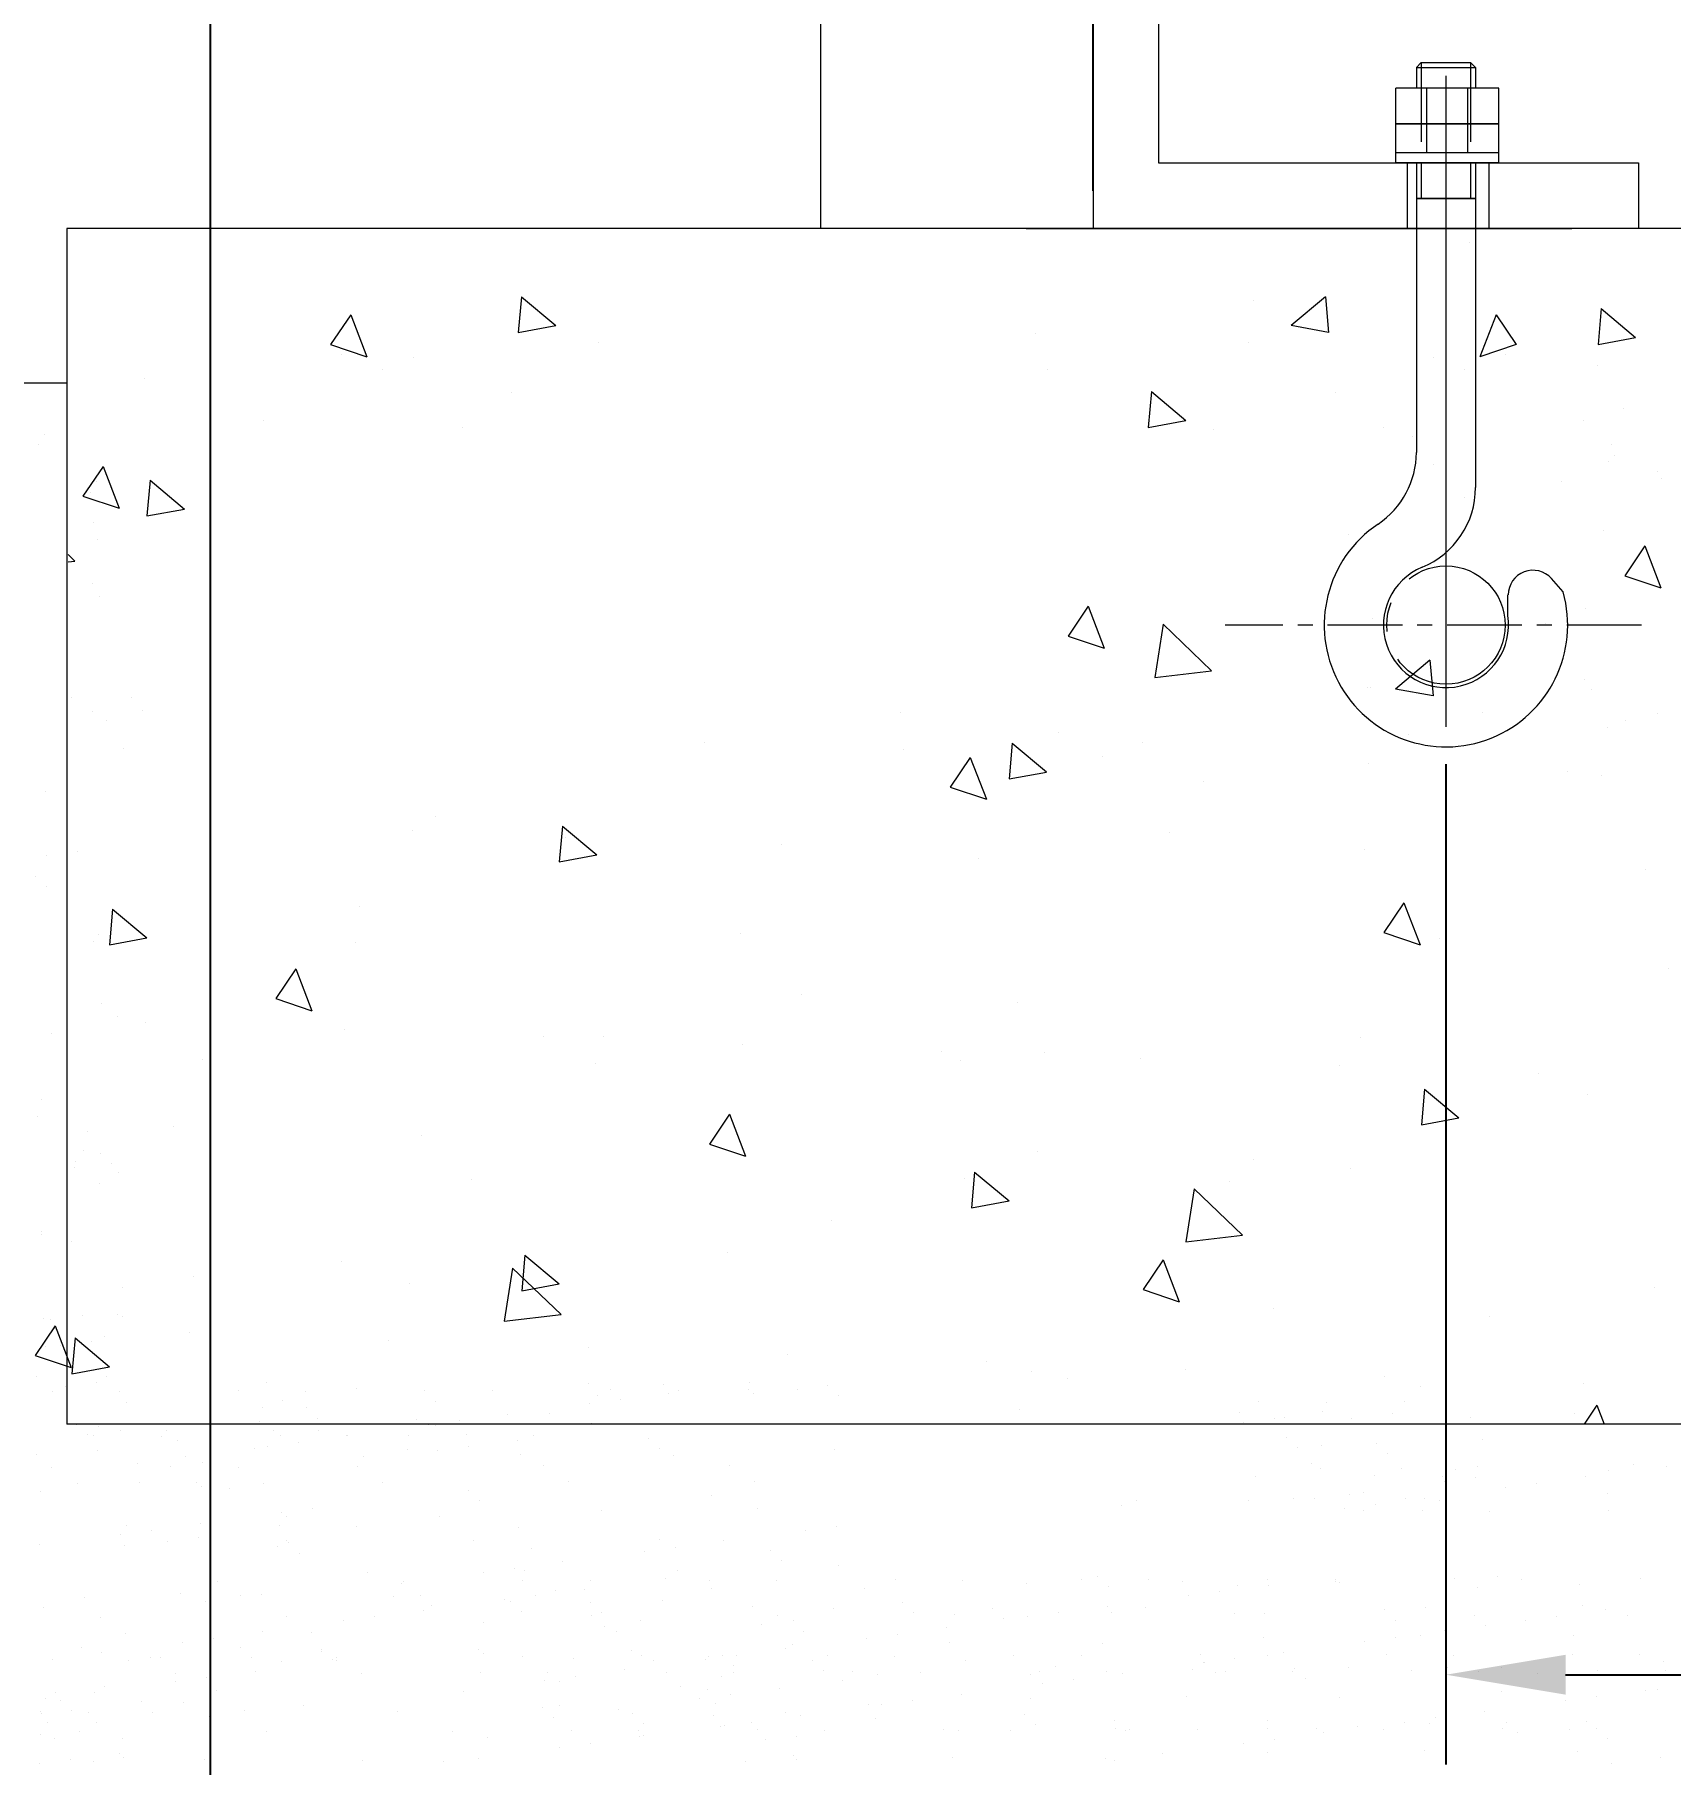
# Model space of a CAD drawing. Header units: millimetres. Extents: x -394 to 6212, y -2458 to 809.
# Drawn here: x 4795.06 to 4822.41, y -2262.21 to -2233.28 of the extents above; entities that cross this region are included whole.
import ezdxf

# ---------------------------------------------------------------- set-up
doc = ezdxf.new("R2010")
doc.units = ezdxf.units.MM
doc.header["$PDSIZE"] = -5
doc.linetypes.add('CENTER', pattern=[2, 1.25, -0.25, 0.25, -0.25])
doc.linetypes.add('CENTERX2', pattern=[4, 2.5, -0.5, 0.5, -0.5])
doc.layers.get('0').update_dxf_attribs({"lineweight": 18})
doc.layers.get('DEFPOINTS').update_dxf_attribs({"lineweight": 18})
for name, color, linetype, lineweight, true_color in [('1', 1, 'Continuous', 18, 0xff0000), ('2', 2, 'Continuous', 18, 0xffff00), ('3', 3, 'CENTERX2', 18, 0x00ff00)]:
    doc.layers.add(name, color=color, linetype=linetype, lineweight=lineweight, true_color=true_color)
doc.layers.add('LAYER2', color=2, linetype='Continuous', lineweight=25)
doc.styles.add('HZ', font='txt.shx', dxfattribs={"width": 0.67, "bigfont": 'hztxt.shx'})
doc.dimstyles.new('STANDARD$0', dxfattribs={"dimtxt": 3.5, "dimasz": 2.5, "dimexe": 1.25, "dimexo": 0.625, "dimtad": 1, "dimdec": 4, "dimdsep": 46, "dimtxsty": 'HZ', "dimcen": 2.5, "dimdle": 5, "dimadec": 0, "dimazin": 0, "dimtfac": 1, "dimtmove": 0, "dimatfit": 3, "dimfxl": 1, "dimtolj": 1, "dimlwd": -1, "dimlwe": -1, "dimarcsym": 0})

# ---------------------------------------------------------------- blocks, each defined once
blk = doc.blocks.new('*D191')
at = {"layer": 'DEFPOINTS', "color": 0}
for p in [(4898.159, -2243.355), (4818.661, -2244.851), (4898.159, -2260.706)]:
    blk.add_point(p, dxfattribs=at)
at = {"layer": 'LAYER2', "color": 0}
for p, q in [((4898.159, -2243.98), (4898.159, -2262.206)), ((4818.661, -2245.476), (4818.661, -2262.206)), ((4820.661, -2260.706), (4896.159, -2260.706))]:
    blk.add_line(p, q, dxfattribs=at)
for points in [[(4820.661, -2260.372), (4820.661, -2261.039), (4818.661, -2260.706)], [(4896.159, -2260.372), (4896.159, -2261.039), (4898.159, -2260.706)]]:
    blk.add_solid(points, dxfattribs=at)
at = {"layer": 'LAYER2', "color": 0, "insert": (4858.41, -2258.331), "char_height": 3.5, "attachment_point": 5, "style": 'HZ'}
blk.add_mtext('\\A1;846', dxfattribs=at)

msp = doc.modelspace()

# ---------------------------------------------------------------- linework, layer by layer
at = {"color": 3, "linetype": 'CENTER'}
msp.add_line((4821.93179, -2243.15149), (4814.97061, -2243.15149), dxfattribs=at)
at = {"layer": '1'}
for p, q in [((4808.20193, -2083.30005), (4808.20193, -2236.51605)), ((4812.76193, -2179.93731), (4812.76193, -2236.51605)), ((4808.20193, -2230.1444), (4808.20193, -2236.51605)), ((4813.85633, -2231.04405), (4813.85633, -2235.42165)), ((4818.16565, -2233.8256), (4818.24815, -2233.7431)), ((4818.16565, -2233.82561), (4818.24815, -2233.74311)), ((4818.16565, -2233.8256), (4818.16565, -2234.16953)), ((4818.16565, -2233.8256), (4819.15565, -2233.8256)), ((4818.16565, -2233.82561), (4818.16565, -2234.16953)), ((4818.16565, -2233.82561), (4819.15565, -2233.82561)), ((4818.24815, -2233.7431), (4819.07315, -2233.7431)), ((4818.24815, -2233.74311), (4819.07315, -2233.74311)), ((4818.66065, -2233.96269), (4818.66065, -2244.85065)), ((4819.15565, -2233.8256), (4819.07315, -2233.7431)), ((4819.15565, -2233.82561), (4819.07315, -2233.74311)), ((4819.15565, -2233.8256), (4819.15565, -2234.16953)), ((4819.15565, -2233.82561), (4819.15565, -2234.16953)), ((4817.83415, -2234.76989), (4819.54571, -2234.76989)), ((4817.83415, -2234.76989), (4819.54571, -2234.76989)), ((4813.85633, -2235.42165), (4821.88193, -2235.42165)), ((4817.83415, -2235.24477), (4819.54571, -2235.24477)), ((4819.54571, -2235.42165), (4817.83415, -2235.42165)), ((4819.54571, -2235.42165), (4817.83415, -2235.42165)), ((4818.16565, -2235.42165), (4818.16565, -2240.26207)), ((4819.15565, -2235.42165), (4819.15565, -2240.84977)), ((4821.88193, -2235.42165), (4821.88193, -2236.51605)), ((4818.16565, -2235.72263), (4818.16565, -2240.26207)), ((4819.15565, -2235.75234), (4819.15565, -2240.84977)), ((4819.15565, -2236.01766), (4818.16565, -2236.01766)), ((4818.16565, -2236.01766), (4819.15565, -2236.01766)), ((4819.15565, -2236.01766), (4818.16565, -2236.01766)), ((4818.16565, -2236.01766), (4819.15565, -2236.01766)), ((4795.5968, -2236.51605), (4795.5968, -2256.51605)), ((4838.00957, -2236.51605), (4795.5968, -2236.51605)), ((4811.64258, -2236.51605), (4820.76258, -2236.51605)), ((4795.5968, -2236.61045), (4795.5968, -2256.51605)), ((4819.05975, -2236.75431), (4819.05975, -2236.75431)), ((4803.19919, -2237.66029), (4803.1469, -2238.25801)), ((4803.19919, -2237.66029), (4803.77373, -2238.14238)), ((4815.44521, -2237.72141), (4815.44521, -2237.72141)), ((4816.64532, -2237.66029), (4816.07079, -2238.14238)), ((4816.64532, -2237.66029), (4816.69761, -2238.25801)), ((4800.34609, -2237.96204), (4800.01057, -2238.45946)), ((4800.34609, -2237.96204), (4800.61487, -2238.66222)), ((4819.49842, -2237.96204), (4819.22965, -2238.66222)), ((4819.49842, -2237.96204), (4819.83394, -2238.45946)), ((4821.25665, -2237.859), (4821.20436, -2238.45672)), ((4821.25665, -2237.859), (4821.83119, -2238.34109)), ((4803.14704, -2238.25816), (4803.77387, -2238.14254)), ((4811.78957, -2238.26753), (4811.78957, -2238.26753)), ((4816.69747, -2238.25816), (4816.07064, -2238.14254)), ((4800.01072, -2238.45961), (4800.61501, -2238.66237)), ((4804.48127, -2238.42529), (4804.48127, -2238.42529)), ((4815.36325, -2238.42529), (4815.36325, -2238.42529)), ((4819.83379, -2238.45961), (4819.2295, -2238.66237)), ((4821.2045, -2238.45687), (4821.83133, -2238.34125)), ((4800.18762, -2238.62585), (4800.18762, -2238.62585)), ((4800.86989, -2238.88138), (4800.86989, -2238.88138)), ((4801.39878, -2238.6804), (4801.39878, -2238.6804)), ((4811.9997, -2238.87803), (4811.9997, -2238.87803)), ((4818.44573, -2238.6804), (4818.44573, -2238.6804)), ((4818.97462, -2238.88138), (4818.97462, -2238.88138)), ((4819.65689, -2238.62585), (4819.65689, -2238.62585)), ((4821.19717, -2238.80429), (4821.19717, -2238.80429)), ((4769.60969, -2239.09753), (4795.5968, -2239.09753)), ((4796.90451, -2239.02721), (4796.90451, -2239.02721)), ((4803.0319, -2239.25771), (4803.0319, -2239.25771)), ((4813.73473, -2239.24652), (4813.68244, -2239.84423)), ((4813.73473, -2239.24652), (4814.30926, -2239.72861)), ((4816.81262, -2239.25771), (4816.81262, -2239.25771)), ((4798.89206, -2239.73149), (4798.89206, -2239.73149)), ((4813.68258, -2239.84438), (4814.30941, -2239.72875)), ((4820.95245, -2239.73149), (4820.95245, -2239.73149)), ((4821.62814, -2239.52097), (4821.62814, -2239.52097)), ((4802.221, -2239.85309), (4802.221, -2239.85309)), ((4814.77189, -2239.88029), (4814.77189, -2239.88029)), ((4817.62351, -2239.85309), (4817.62351, -2239.85309)), ((4818.10111, -2240.00188), (4818.10111, -2240.00188)), ((4821.42977, -2240.12348), (4821.42977, -2240.12348)), ((4821.48153, -2240.32249), (4821.48153, -2240.32249)), ((4796.20388, -2240.49795), (4795.86836, -2240.99538)), ((4796.20388, -2240.49795), (4796.47265, -2241.19814)), ((4818.4556, -2240.46108), (4818.4556, -2240.46108)), ((4821.37747, -2240.41433), (4821.37747, -2240.41433)), ((4822.19463, -2240.58268), (4822.19463, -2240.58268)), ((4796.99086, -2240.72843), (4796.93856, -2241.32615)), ((4796.99086, -2240.72843), (4797.56539, -2241.21052)), ((4820.59191, -2240.75808), (4820.59191, -2240.75808)), ((4822.25682, -2240.69317), (4822.25682, -2240.69317)), ((4795.8685, -2240.99552), (4796.47279, -2241.19828)), ((4818.97627, -2241.01673), (4818.97627, -2241.01673)), ((4796.05054, -2241.43555), (4796.05054, -2241.43555)), ((4796.93871, -2241.32629), (4797.56553, -2241.21066)), ((4817.0364, -2241.62945), (4817.0364, -2241.62945)), ((4821.29878, -2241.56284), (4821.29878, -2241.56284)), ((4795.62121, -2241.97273), (4795.73479, -2242.08171)), ((4821.98457, -2241.82834), (4821.64905, -2242.32577)), ((4821.98457, -2241.82834), (4822.25334, -2242.52853)), ((4795.62121, -2242.09507), (4795.73488, -2242.08185)), ((4821.64919, -2242.32593), (4822.25348, -2242.52869)), ((4819.69425, -2242.99201), (4819.69425, -2242.64672)), ((4819.70204, -2242.64672), (4819.69425, -2242.64672)), ((4819.69425, -2242.99201), (4819.69425, -2242.64672)), ((4819.70204, -2242.64672), (4819.69425, -2242.64672)), ((4820.61881, -2242.59453), (4820.42371, -2242.37364)), ((4820.61881, -2242.59453), (4820.42371, -2242.37364)), ((4812.67733, -2242.83671), (4812.34181, -2243.33413)), ((4812.67733, -2242.83671), (4812.94611, -2243.53689)), ((4821.00179, -2242.86968), (4821.00179, -2242.86968)), ((4813.92971, -2243.13673), (4813.79178, -2244.0261)), ((4813.92971, -2243.13673), (4814.74148, -2243.91561)), ((4817.43336, -2243.04503), (4817.43336, -2243.04503)), ((4820.31952, -2243.12521), (4820.31952, -2243.12521)), ((4812.34195, -2243.33428), (4812.94625, -2243.53704)), ((4818.39219, -2243.73849), (4817.81766, -2244.22058)), ((4818.39219, -2243.73849), (4818.44448, -2244.33621)), ((4813.79187, -2244.02625), (4814.74157, -2243.91577)), ((4820.9692, -2244.06624), (4820.9692, -2244.06624)), ((4796.67896, -2244.36544), (4796.67896, -2244.36544)), ((4817.35466, -2244.19354), (4817.35466, -2244.19354)), ((4817.3952, -2244.19379), (4817.3952, -2244.19379)), ((4818.44435, -2244.33637), (4817.81752, -2244.22074)), ((4821.08971, -2244.22328), (4821.08971, -2244.22328)), ((4796.87239, -2244.57718), (4796.87239, -2244.57718)), ((4809.53531, -2244.60666), (4809.53531, -2244.60666)), ((4819.26568, -2244.6135), (4819.26568, -2244.6135)), ((4822.19822, -2244.63615), (4822.19822, -2244.63615)), ((4796.26723, -2244.74426), (4796.26723, -2244.74426)), ((4812.18064, -2244.95359), (4812.18064, -2244.95359)), ((4821.36769, -2244.86586), (4821.36769, -2244.86586)), ((4821.67014, -2244.74079), (4821.67014, -2244.74079)), ((4796.54915, -2245.22287), (4796.54915, -2245.22287)), ((4806.25405, -2245.10905), (4806.25405, -2245.10905)), ((4809.58298, -2245.23065), (4809.58298, -2245.23065)), ((4811.40718, -2245.126), (4811.35488, -2245.72372)), ((4811.40718, -2245.126), (4811.98171, -2245.6081)), ((4813.59047, -2245.10905), (4813.59047, -2245.10905)), ((4818.03876, -2244.98745), (4818.03876, -2244.98745)), ((4810.70688, -2245.36426), (4810.37136, -2245.86168)), ((4810.70688, -2245.36426), (4810.97565, -2246.06445)), ((4812.91192, -2245.35225), (4812.91192, -2245.35225)), ((4817.36021, -2245.47385), (4817.36021, -2245.47385)), ((4811.35502, -2245.72387), (4811.98185, -2245.60825)), ((4814.6101, -2245.77012), (4814.6101, -2245.77012)), ((4820.68915, -2245.59545), (4820.68915, -2245.59545)), ((4821.25598, -2245.66071), (4821.25598, -2245.66071)), ((4810.3715, -2245.86183), (4810.97579, -2246.0646)), ((4801.76205, -2246.35495), (4801.76205, -2246.35495)), ((4801.373, -2246.58994), (4801.373, -2246.58994)), ((4803.88526, -2246.51352), (4803.83296, -2247.11123)), ((4803.88526, -2246.51352), (4804.45979, -2246.99561)), ((4803.93878, -2246.69694), (4803.93878, -2246.69694)), ((4814.03591, -2246.61943), (4814.03591, -2246.61943)), ((4807.55332, -2246.82423), (4807.55332, -2246.82423)), ((4817.29059, -2246.90094), (4817.29059, -2246.90094)), ((4803.8331, -2247.11138), (4804.45993, -2246.99576)), ((4810.83739, -2247.06207), (4810.83739, -2247.06207)), ((4821.99972, -2247.24419), (4821.99972, -2247.24419)), ((4800.49327, -2247.85356), (4800.49327, -2247.85356)), ((4817.95838, -2247.79741), (4817.62286, -2248.29484)), ((4817.95838, -2247.79741), (4818.22715, -2248.4976)), ((4796.36334, -2247.90103), (4796.31104, -2248.49875)), ((4796.36334, -2247.90103), (4796.93787, -2248.38312)), ((4796.31118, -2248.49889), (4796.93801, -2248.38326)), ((4806.872, -2248.3023), (4806.872, -2248.3023)), ((4817.623, -2248.29499), (4818.22729, -2248.49776)), ((4818.55422, -2248.40082), (4818.55422, -2248.40082)), ((4800.4188, -2248.46343), (4800.4188, -2248.46343)), ((4799.42919, -2248.90018), (4799.09367, -2249.3976)), ((4799.42919, -2248.90018), (4799.69796, -2249.60036)), ((4822.37368, -2248.89046), (4822.37368, -2248.89046)), ((4799.09381, -2249.39774), (4799.6981, -2249.60051)), ((4807.8829, -2249.32763), (4807.8829, -2249.32763)), ((4811.49743, -2249.45493), (4811.49743, -2249.45493)), ((4796.45341, -2249.70366), (4796.45341, -2249.70366)), ((4796.90742, -2249.79532), (4796.90742, -2249.79532)), ((4800.23636, -2249.91692), (4800.23636, -2249.91692)), ((4803.56529, -2250.03852), (4803.56529, -2250.03852)), ((4804.56972, -2250.02565), (4804.56972, -2250.02565)), ((4806.89423, -2250.16012), (4806.89423, -2250.16012)), ((4817.23263, -2250.05514), (4817.23263, -2250.05514)), ((4797.87344, -2250.40904), (4797.87344, -2250.40904)), ((4810.22317, -2250.28172), (4810.22317, -2250.28172)), ((4810.53636, -2250.43852), (4810.53636, -2250.43852)), ((4811.95509, -2250.29182), (4811.95509, -2250.29182)), ((4813.55211, -2250.40331), (4813.55211, -2250.40331)), ((4804.43739, -2250.48426), (4804.43739, -2250.48426)), ((4816.88105, -2250.52491), (4816.88105, -2250.52491)), ((4820.20999, -2250.64651), (4820.20999, -2250.64651)), ((4818.30158, -2250.91109), (4818.24928, -2251.50881)), ((4818.30158, -2250.91109), (4818.87611, -2251.39318)), ((4821.03043, -2250.99894), (4821.03043, -2250.99894)), ((4806.68069, -2251.33333), (4806.34517, -2251.83075)), ((4806.68069, -2251.33333), (4806.94946, -2252.03352)), ((4795.93988, -2251.6135), (4795.93988, -2251.6135)), ((4797.38061, -2251.53837), (4797.38061, -2251.53837)), ((4818.24942, -2251.50897), (4818.87625, -2251.39334)), ((4801.5365, -2251.69318), (4801.5365, -2251.69318)), ((4806.34531, -2251.8309), (4806.9496, -2252.03366)), ((4795.87632, -2251.94429), (4795.87632, -2251.94429)), ((4811.82701, -2251.95833), (4811.82701, -2251.95833)), ((4815.44155, -2252.08562), (4815.44155, -2252.08562)), ((4802.37405, -2252.4218), (4802.37405, -2252.4218)), ((4810.61184, -2252.4003), (4810.61184, -2252.4003)), ((4810.77966, -2252.29861), (4810.72736, -2252.89632)), ((4810.77966, -2252.29861), (4811.35419, -2252.7807)), ((4815.03696, -2252.45129), (4815.03696, -2252.45129)), ((4817.06504, -2252.23917), (4817.06504, -2252.23917)), ((4810.7275, -2252.89647), (4811.35432, -2252.78085)), ((4814.44894, -2252.57775), (4814.31101, -2253.46712)), ((4814.44894, -2252.57775), (4815.26071, -2253.35663)), ((4808.38151, -2253.11495), (4808.38151, -2253.11495)), ((4814.31109, -2253.46727), (4815.26079, -2253.35679)), ((4806.64645, -2253.64053), (4806.64645, -2253.64053)), ((4800.19325, -2253.80166), (4800.19325, -2253.80166)), ((4803.05257, -2253.90354), (4802.91463, -2254.79291)), ((4803.05257, -2253.90354), (4803.86433, -2254.68243)), ((4803.25774, -2253.68612), (4803.20544, -2254.28384)), ((4803.25774, -2253.68612), (4803.83227, -2254.16821)), ((4813.93219, -2253.76648), (4813.59667, -2254.26391)), ((4813.93219, -2253.76648), (4814.20096, -2254.46667)), ((4797.71018, -2254.04177), (4797.71018, -2254.04177)), ((4801.32472, -2254.16906), (4801.32472, -2254.16906)), ((4803.20557, -2254.28398), (4803.8324, -2254.16836)), ((4813.5968, -2254.26406), (4814.2011, -2254.46682)), ((4822.14813, -2254.22868), (4822.14813, -2254.22868)), ((4802.91472, -2254.79306), (4803.86442, -2254.68257)), ((4815.77113, -2254.58902), (4815.77113, -2254.58902)), ((4819.38567, -2254.71632), (4819.38567, -2254.71632)), ((4795.403, -2254.86925), (4795.06748, -2255.36667)), ((4795.403, -2254.86925), (4795.67177, -2255.56943)), ((4795.73581, -2255.07363), (4795.68352, -2255.67135)), ((4795.73581, -2255.07363), (4796.31035, -2255.55572)), ((4796.22786, -2255.04189), (4796.22786, -2255.04189)), ((4797.65718, -2254.98919), (4797.65718, -2254.98919)), ((4795.06761, -2255.36681), (4795.6719, -2255.56957)), ((4800.98612, -2255.11079), (4800.98612, -2255.11079)), ((4804.31506, -2255.23239), (4804.31506, -2255.23239)), ((4807.644, -2255.35399), (4807.644, -2255.35399)), ((4795.68365, -2255.67149), (4796.31048, -2255.55586)), ((4810.97293, -2255.47558), (4810.97293, -2255.47558)), ((4811.72954, -2255.63004), (4811.72954, -2255.63004)), ((4814.30187, -2255.59718), (4814.30187, -2255.59718)), ((4805.57077, -2255.85751), (4805.57077, -2255.85751)), ((4812.32562, -2255.74565), (4812.32562, -2255.74565)), ((4817.63081, -2255.71878), (4817.63081, -2255.71878)), ((4818.23368, -2255.887), (4818.23368, -2255.887)), ((4820.95975, -2255.84038), (4820.95975, -2255.84038)), ((4798.87449, -2256.2409), (4798.87449, -2256.2409)), ((4821.18369, -2256.19964), (4820.97026, -2256.51605)), ((4821.18369, -2256.19964), (4821.30515, -2256.51605)), ((4822.4088, -2256.51605), (4795.5968, -2256.51605)), ((4838.00957, -2256.51605), (4795.5968, -2256.51605)), ((4811.53741, -2256.27039), (4811.53741, -2256.27039)), ((4820.80488, -2256.33716), (4820.80488, -2256.33716))]:
    msp.add_line(p, q, dxfattribs=at)
at = {"layer": '1', "ltscale": 0.1}
for p, q in [((4817.82319, -2234.76455), (4817.82319, -2234.16953)), ((4819.54428, -2234.16953), (4817.82319, -2234.16953)), ((4817.82319, -2234.76455), (4817.82319, -2234.16953)), ((4819.54428, -2234.16953), (4817.82319, -2234.16953)), ((4818.33868, -2234.76455), (4818.33868, -2234.16953)), ((4818.33868, -2234.76455), (4818.33868, -2234.16953)), ((4819.02879, -2234.76455), (4819.02879, -2234.16953)), ((4819.02879, -2234.76455), (4819.02879, -2234.16953)), ((4819.54428, -2234.79103), (4819.54428, -2234.16953)), ((4819.54428, -2234.79103), (4819.54428, -2234.16953)), ((4819.54428, -2234.76989), (4817.82319, -2234.76989)), ((4817.82319, -2235.36491), (4817.82319, -2234.76989)), ((4819.54428, -2234.76989), (4817.82319, -2234.76989)), ((4817.82319, -2235.42165), (4817.82319, -2234.76989)), ((4818.33868, -2235.24477), (4818.33868, -2234.76989)), ((4818.33868, -2235.24477), (4818.33868, -2234.76989)), ((4819.02879, -2235.24477), (4819.02879, -2234.76989)), ((4819.02879, -2235.24477), (4819.02879, -2234.76989)), ((4819.54428, -2235.39139), (4819.54428, -2234.76989)), ((4819.54428, -2235.42165), (4819.54428, -2234.76989)), ((4818.01229, -2235.42165), (4818.01229, -2236.42165)), ((4819.37777, -2235.42165), (4819.37777, -2236.42165)), ((4818.01229, -2235.72263), (4818.01229, -2236.51605)), ((4819.37777, -2235.75234), (4819.37777, -2236.51605)), ((4818.16565, -2236.51605), (4810.95563, -2236.51605))]:
    msp.add_line(p, q, dxfattribs=at)
at = {"layer": '1'}
for centre, radius, start, end in [((4816.7219, -2240.26207), 1.44375, 303.860931, 0), ((4816.7219, -2240.26207), 1.44375, 303.860931, 0), ((4817.7119, -2240.84977), 1.44375, 292.401098, 0), ((4817.7119, -2240.84977), 1.44375, 292.401098, 0), ((4818.66065, -2243.15149), 2.03583, 123.860931, 15.877353), ((4818.66065, -2243.15149), 2.03583, 123.860931, 15.877353), ((4818.66065, -2243.15149), 1.04583, 112.401098, 8.771122), ((4818.66065, -2243.15149), 1.04583, 112.401098, 8.771122), ((4820.11454, -2242.64672), 0.4125, 41.452896, 180), ((4820.11454, -2242.64672), 0.4125, 41.452896, 180)]:
    msp.add_arc(centre, radius, start, end, dxfattribs=at)
at = {"layer": '2'}
for p, q in [((4818.24815, -2233.7431), (4818.24815, -2235.0679)), ((4818.24815, -2233.74311), (4818.24815, -2235.0679)), ((4819.07315, -2233.7431), (4819.07315, -2235.0679)), ((4819.07315, -2233.74311), (4819.07315, -2235.0679)), ((4818.24815, -2235.42165), (4818.24815, -2236.01766)), ((4819.07315, -2235.42165), (4819.07315, -2236.01766)), ((4818.24815, -2235.75234), (4818.24815, -2236.01766)), ((4819.07315, -2235.75234), (4819.07315, -2236.01766)), ((4795.22014, -2239.95777), (4795.22014, -2239.95777)), ((4795.11897, -2240.13529), (4795.11897, -2240.13529)), ((4796.09, -2240.74353), (4796.09, -2240.74353)), ((4795.98896, -2240.93249), (4795.98896, -2240.93249)), ((4796.1073, -2241.72155), (4796.1073, -2241.72155)), ((4795.60607, -2242.19322), (4795.60607, -2242.19322)), ((4796.02777, -2242.46187), (4796.02777, -2242.46187)), ((4796.15299, -2242.67035), (4796.15299, -2242.67035)), ((4795.67101, -2244.36813), (4795.67101, -2244.36813)), ((4796.02779, -2244.60035), (4796.02779, -2244.60035)), ((4795.23936, -2245.93877), (4795.23936, -2245.93877)), ((4795.78003, -2246.94293), (4795.78003, -2246.94293)), ((4795.25952, -2247.01146), (4795.25952, -2247.01146)), ((4795.07129, -2247.35617), (4795.07129, -2247.35617)), ((4795.25561, -2247.52506), (4795.25561, -2247.52506)), ((4796.1256, -2248.32226), (4796.1256, -2248.32226)), ((4796.04699, -2248.44287), (4796.04699, -2248.44287)), ((4796.18151, -2249.47923), (4796.18151, -2249.47923)), ((4795.33651, -2249.97984), (4795.33651, -2249.97984)), ((4795.16911, -2251.07808), (4795.16911, -2251.07808)), ((4795.11577, -2251.36688), (4795.11577, -2251.36688)), ((4795.74523, -2252.12582), (4795.74523, -2252.12582)), ((4796.16443, -2251.99012), (4796.16443, -2251.99012)), ((4796.34875, -2252.15902), (4796.34875, -2252.15902)), ((4795.72244, -2252.21529), (4795.72244, -2252.21529)), ((4796.14414, -2252.48394), (4796.14414, -2252.48394)), ((4796.46796, -2252.30447), (4796.46796, -2252.30447)), ((4795.17651, -2253.35069), (4795.17651, -2253.35069)), ((4795.17876, -2253.29371), (4795.17876, -2253.29371)), ((4795.67421, -2253.46536), (4795.67421, -2253.46536)), ((4796.53095, -2254.23129), (4796.53095, -2254.23129)), ((4795.20793, -2254.74594), (4795.20793, -2254.74594)), ((4795.33373, -2254.76914), (4795.33373, -2254.76914)), ((4795.85424, -2254.70061), (4795.85424, -2254.70061)), ((4796.4393, -2254.68801), (4796.4393, -2254.68801)), ((4796.53007, -2254.71939), (4796.53007, -2254.71939)), ((4795.39225, -2254.91484), (4795.39225, -2254.91484)), ((4795.24175, -2255.22053), (4795.24175, -2255.22053)), ((4795.49187, -2255.20109), (4795.49187, -2255.20109)), ((4796.01238, -2255.13256), (4796.01238, -2255.13256)), ((4795.09059, -2255.72291), (4795.09059, -2255.72291)), ((4795.35573, -2255.96084), (4795.35573, -2255.96084)), ((4795.578, -2255.88698), (4795.578, -2255.88698)), ((4796.0985, -2255.81846), (4796.0985, -2255.81846)), ((4796.26224, -2255.71203), (4796.26224, -2255.71203)), ((4798.46987, -2255.95518), (4798.46987, -2255.95518)), ((4798.94356, -2255.81763), (4798.94356, -2255.81763)), ((4799.59598, -2255.9638), (4799.59598, -2255.9638)), ((4800.44801, -2255.9153), (4800.44801, -2255.9153)), ((4801.58402, -2255.94952), (4801.58402, -2255.94952)), ((4802.71013, -2255.95814), (4802.71013, -2255.95814)), ((4804.32413, -2255.83482), (4804.32413, -2255.83482)), ((4804.69816, -2255.94386), (4804.69816, -2255.94386)), ((4805.82427, -2255.95248), (4805.82427, -2255.95248)), ((4807.00545, -2255.94042), (4807.00545, -2255.94042)), ((4807.02282, -2255.81939), (4807.02282, -2255.81939)), ((4807.8123, -2255.9382), (4807.8123, -2255.9382)), ((4808.32558, -2255.86919), (4808.32558, -2255.86919)), ((4795.60709, -2256.21031), (4795.60709, -2256.21031)), ((4796.48184, -2255.96946), (4796.48184, -2255.96946)), ((4796.59394, -2256.15812), (4796.59394, -2256.15812)), ((4799.21154, -2256.12473), (4799.21154, -2256.12473)), ((4799.60855, -2256.24468), (4799.60855, -2256.24468)), ((4801.76963, -2256.137), (4801.76963, -2256.137)), ((4804.33105, -2256.17377), (4804.33105, -2256.17377)), ((4804.47052, -2256.03969), (4804.47052, -2256.03969)), ((4804.85156, -2256.10525), (4804.85156, -2256.10525)), ((4805.66454, -2255.99821), (4805.66454, -2255.99821)), ((4807.08811, -2256.0063), (4807.08811, -2256.0063)), ((4808.5099, -2256.03809), (4808.5099, -2256.03809)), ((4815.53066, -2256.13872), (4815.53066, -2256.13872)), ((4816.65677, -2256.14734), (4816.65677, -2256.14734)), ((4817.96265, -2256.13023), (4817.96265, -2256.13023)), ((4818.64481, -2256.13306), (4818.64481, -2256.13306)), ((4795.75312, -2256.52641), (4795.75312, -2256.52641)), ((4798.8261, -2256.46276), (4798.8261, -2256.46276)), ((4799.79286, -2256.41358), (4799.79286, -2256.41358)), ((4801.44369, -2256.42938), (4801.44369, -2256.42938)), ((4801.63927, -2256.52815), (4801.63927, -2256.52815)), ((4801.76127, -2256.5298), (4801.76127, -2256.5298)), ((4802.15978, -2256.45962), (4802.15978, -2256.45962)), ((4802.97277, -2256.35259), (4802.97277, -2256.35259)), ((4803.66898, -2256.3331), (4803.66898, -2256.3331)), ((4804.37886, -2256.49641), (4804.37886, -2256.49641)), ((4806.93695, -2256.50868), (4806.93695, -2256.50868)), ((4815.21071, -2256.31924), (4815.21071, -2256.31924)), ((4815.27087, -2256.4846), (4815.27087, -2256.4846)), ((4815.79138, -2256.41608), (4815.79138, -2256.41608)), ((4815.95236, -2256.40737), (4815.95236, -2256.40737)), ((4816.60437, -2256.30905), (4816.60437, -2256.30905)), ((4817.07847, -2256.41599), (4817.07847, -2256.41599)), ((4817.7688, -2256.33151), (4817.7688, -2256.33151)), ((4819.0665, -2256.40171), (4819.0665, -2256.40171)), ((4795.93744, -2256.69531), (4795.93744, -2256.69531)), ((4796.0506, -2256.70518), (4796.0506, -2256.70518)), ((4796.12521, -2256.56007), (4796.12521, -2256.56007)), ((4796.50229, -2256.61484), (4796.50229, -2256.61484)), ((4797.17671, -2256.7138), (4797.17671, -2256.7138)), ((4797.25757, -2256.62408), (4797.25757, -2256.62408)), ((4797.44189, -2256.79298), (4797.44189, -2256.79298)), ((4799.06038, -2256.62711), (4799.06038, -2256.62711)), ((4799.16474, -2256.69952), (4799.16474, -2256.69952)), ((4799.46801, -2256.814), (4799.46801, -2256.814)), ((4799.81355, -2256.61483), (4799.81355, -2256.61483)), ((4800.281, -2256.70697), (4800.281, -2256.70697)), ((4800.29086, -2256.70814), (4800.29086, -2256.70814)), ((4801.318, -2256.7125), (4801.318, -2256.7125)), ((4802.27889, -2256.69386), (4802.27889, -2256.69386)), ((4803.1309, -2256.78454), (4803.1309, -2256.78454)), ((4803.405, -2256.70248), (4803.405, -2256.70248)), ((4805.31945, -2256.74687), (4805.31945, -2256.74687)), ((4815.98811, -2256.73321), (4815.98811, -2256.73321)), ((4817.49256, -2256.83088), (4817.49256, -2256.83088)), ((4819.27215, -2256.76672), (4819.27215, -2256.76672)), ((4795.09797, -2257.02469), (4795.09797, -2257.02469)), ((4796.11685, -2256.95287), (4796.11685, -2256.95287)), ((4797.58922, -2257.06135), (4797.58922, -2257.06135)), ((4798.73444, -2256.91948), (4798.73444, -2256.91948)), ((4798.9475, -2256.88253), (4798.9475, -2256.88253)), ((4800.56373, -2257.06232), (4800.56373, -2257.06232)), ((4801.29253, -2256.93175), (4801.29253, -2256.93175)), ((4801.79741, -2256.9601), (4801.79741, -2256.9601)), ((4802.31792, -2256.89158), (4802.31792, -2256.89158)), ((4803.18132, -2257.02893), (4803.18132, -2257.02893)), ((4805.50377, -2256.91577), (4805.50377, -2256.91577)), ((4805.73941, -2257.0412), (4805.73941, -2257.0412)), ((4808.4403, -2256.94389), (4808.4403, -2256.94389)), ((4816.17243, -2256.90211), (4816.17243, -2256.90211)), ((4816.57126, -2256.86403), (4816.57126, -2256.86403)), ((4817.67688, -2256.99978), (4817.67688, -2256.99978)), ((4795.34967, -2257.23777), (4795.34967, -2257.23777)), ((4796.77624, -2257.16838), (4796.77624, -2257.16838)), ((4797.3377, -2257.22349), (4797.3377, -2257.22349)), ((4797.86283, -2257.15962), (4797.86283, -2257.15962)), ((4798.46381, -2257.23211), (4798.46381, -2257.23211)), ((4800.45184, -2257.21784), (4800.45184, -2257.21784)), ((4803.56599, -2257.21218), (4803.56599, -2257.21218)), ((4806.68013, -2257.20652), (4806.68013, -2257.20652)), ((4815.48243, -2257.38879), (4815.48243, -2257.38879)), ((4816.41772, -2257.16634), (4816.41772, -2257.16634)), ((4816.5629, -2257.25683), (4816.5629, -2257.25683)), ((4817.47046, -2257.37451), (4817.47046, -2257.37451)), ((4817.92217, -2257.26401), (4817.92217, -2257.26401)), ((4818.59657, -2257.38313), (4818.59657, -2257.38313)), ((4818.81228, -2257.27214), (4818.81228, -2257.27214)), ((4819.18049, -2257.22344), (4819.18049, -2257.22344)), ((4820.99481, -2257.39779), (4820.99481, -2257.39779)), ((4821.37037, -2257.28441), (4821.37037, -2257.28441)), ((4821.79828, -2257.18353), (4821.79828, -2257.18353)), ((4822.35308, -2257.21897), (4822.35308, -2257.21897)), ((4795.15359, -2257.64973), (4795.15359, -2257.64973)), ((4795.77137, -2257.50642), (4795.77137, -2257.50642)), ((4796.80742, -2257.4925), (4796.80742, -2257.4925)), ((4797.7594, -2257.49214), (4797.7594, -2257.49214)), ((4797.85448, -2257.55242), (4797.85448, -2257.55242)), ((4798.31187, -2257.59017), (4798.31187, -2257.59017)), ((4798.88551, -2257.50076), (4798.88551, -2257.50076)), ((4800.87354, -2257.48649), (4800.87354, -2257.48649)), ((4802.31332, -2257.62454), (4802.31332, -2257.62454)), ((4803.98768, -2257.48083), (4803.98768, -2257.48083)), ((4807.10182, -2257.47517), (4807.10182, -2257.47517)), ((4817.04242, -2257.6993), (4817.04242, -2257.6993)), ((4817.2821, -2257.65897), (4817.2821, -2257.65897)), ((4818.64038, -2257.48015), (4818.64038, -2257.48015)), ((4819.16089, -2257.41162), (4819.16089, -2257.41162)), ((4819.66131, -2257.57334), (4819.66131, -2257.57334)), ((4820.18182, -2257.50482), (4820.18182, -2257.50482)), ((4821.36202, -2257.67721), (4821.36202, -2257.67721)), ((4799.71227, -2257.93185), (4799.71227, -2257.93185)), ((4802.49764, -2257.79344), (4802.49764, -2257.79344)), ((4804.53351, -2257.96651), (4804.53351, -2257.96651)), ((4806.37376, -2257.71296), (4806.37376, -2257.71296)), ((4807.1511, -2257.93313), (4807.1511, -2257.93313)), ((4813.22727, -2257.87512), (4813.22727, -2257.87512)), ((4813.48544, -2257.79564), (4813.48544, -2257.79564)), ((4815.36536, -2257.78934), (4815.36536, -2257.78934)), ((4816.10303, -2257.76225), (4816.10303, -2257.76225)), ((4816.46912, -2257.766), (4816.46912, -2257.766)), ((4816.96954, -2257.92772), (4816.96954, -2257.92772)), ((4817.28771, -2257.96354), (4817.28771, -2257.96354)), ((4817.49005, -2257.8592), (4817.49005, -2257.8592)), ((4817.98295, -2257.75596), (4817.98295, -2257.75596)), ((4818.26271, -2257.96373), (4818.26271, -2257.96373)), ((4818.30303, -2257.75217), (4818.30303, -2257.75217)), ((4818.54686, -2257.79697), (4818.54686, -2257.79697)), ((4818.66112, -2257.77452), (4818.66112, -2257.77452)), ((4819.38882, -2257.97235), (4819.38882, -2257.97235)), ((4821.37685, -2257.95807), (4821.37685, -2257.95807)), ((4796.60242, -2258.21676), (4796.60242, -2258.21676)), ((4797.83349, -2258.17919), (4797.83349, -2258.17919)), ((4799.1584, -2258.20751), (4799.1584, -2258.20751)), ((4799.19177, -2258.00037), (4799.19177, -2258.00037)), ((4799.27453, -2258.05155), (4799.27453, -2258.05155)), ((4800.43913, -2258.23332), (4800.43913, -2258.23332)), ((4801.83262, -2258.06382), (4801.83262, -2258.06382)), ((4803.15985, -2258.24188), (4803.15985, -2258.24188)), ((4808.46532, -2258.21864), (4808.46532, -2258.21864)), ((4795.14171, -2258.53357), (4795.14171, -2258.53357)), ((4796.49999, -2258.35475), (4796.49999, -2258.35475)), ((4796.56528, -2258.54166), (4796.56528, -2258.54166)), ((4797.0205, -2258.28623), (4797.0205, -2258.28623)), ((4797.28947, -2258.47356), (4797.28947, -2258.47356)), ((4797.80275, -2258.40455), (4797.80275, -2258.40455)), ((4799.12337, -2258.55393), (4799.12337, -2258.55393)), ((4799.2775, -2258.45928), (4799.2775, -2258.45928)), ((4799.3072, -2258.50222), (4799.3072, -2258.50222)), ((4802.39164, -2258.45362), (4802.39164, -2258.45362)), ((4805.50579, -2258.44797), (4805.50579, -2258.44797)), ((4806.58654, -2258.46598), (4806.58654, -2258.46598)), ((4807.94482, -2258.28716), (4807.94482, -2258.28716)), ((4797.98707, -2258.57345), (4797.98707, -2258.57345)), ((4799.49152, -2258.67112), (4799.49152, -2258.67112)), ((4803.36763, -2258.59064), (4803.36763, -2258.59064)), ((4803.89476, -2258.82036), (4803.89476, -2258.82036)), ((4805.25304, -2258.64154), (4805.25304, -2258.64154)), ((4805.77355, -2258.57301), (4805.77355, -2258.57301)), ((4807.36908, -2258.62501), (4807.36908, -2258.62501)), ((4807.5534, -2258.79391), (4807.5534, -2258.79391)), ((4800.62672, -2258.98914), (4800.62672, -2258.98914)), ((4801.23669, -2259.14368), (4801.23669, -2259.14368)), ((4802.56127, -2258.99592), (4802.56127, -2258.99592)), ((4803.08178, -2258.92739), (4803.08178, -2258.92739)), ((4803.22472, -2259.1294), (4803.22472, -2259.1294)), ((4803.24431, -2258.95575), (4803.24431, -2258.95575)), ((4804.35084, -2259.13802), (4804.35084, -2259.13802)), ((4805.6061, -2259.09769), (4805.6061, -2259.09769)), ((4805.8024, -2258.96802), (4805.8024, -2258.96802)), ((4806.33887, -2259.12374), (4806.33887, -2259.12374)), ((4807.46498, -2259.13236), (4807.46498, -2259.13236)), ((4808.5033, -2258.87071), (4808.5033, -2258.87071)), ((4809.45301, -2259.11808), (4809.45301, -2259.11808)), ((4810.57912, -2259.1267), (4810.57912, -2259.1267)), ((4812.56715, -2259.11242), (4812.56715, -2259.11242)), ((4812.82599, -2259.06792), (4812.82599, -2259.06792)), ((4813.69326, -2259.12104), (4813.69326, -2259.12104)), ((4814.26102, -2259.14074), (4814.26102, -2259.14074)), ((4815.68129, -2259.10676), (4815.68129, -2259.10676)), ((4816.8074, -2259.11538), (4816.8074, -2259.11538)), ((4818.79543, -2259.10111), (4818.79543, -2259.10111)), ((4819.52, -2259.05571), (4819.52, -2259.05571)), ((4819.92154, -2259.10973), (4819.92154, -2259.10973)), ((4821.90957, -2259.09545), (4821.90957, -2259.09545)), ((4795.89028, -2259.41099), (4795.89028, -2259.41099)), ((4797.50462, -2259.34199), (4797.50462, -2259.34199)), ((4798.12255, -2259.14934), (4798.12255, -2259.14934)), ((4798.50787, -2259.3776), (4798.50787, -2259.3776)), ((4798.85706, -2259.37065), (4798.85706, -2259.37065)), ((4801.06596, -2259.38987), (4801.06596, -2259.38987)), ((4801.20299, -2259.17474), (4801.20299, -2259.17474)), ((4801.50607, -2259.37636), (4801.50607, -2259.37636)), ((4803.43483, -2259.38354), (4803.43483, -2259.38354)), ((4803.76686, -2259.29256), (4803.76686, -2259.29256)), ((4804.24782, -2259.27651), (4804.24782, -2259.27651)), ((4806.38445, -2259.25917), (4806.38445, -2259.25917)), ((4808.94254, -2259.27144), (4808.94254, -2259.27144)), ((4811.64343, -2259.17413), (4811.64343, -2259.17413)), ((4813.01031, -2259.23682), (4813.01031, -2259.23682)), ((4814.35915, -2259.38448), (4814.35915, -2259.38448)), ((4814.87966, -2259.31595), (4814.87966, -2259.31595)), ((4815.18289, -2259.2106), (4815.18289, -2259.2106)), ((4815.69264, -2259.20892), (4815.69264, -2259.20892)), ((4816.81911, -2259.15301), (4816.81911, -2259.15301)), ((4816.88643, -2259.15634), (4816.88643, -2259.15634)), ((4819.18434, -2259.24497), (4819.18434, -2259.24497)), ((4820.88788, -2259.19071), (4820.88788, -2259.19071)), ((4795.21658, -2259.57655), (4795.21658, -2259.57655)), ((4797.91747, -2259.47925), (4797.91747, -2259.47925)), ((4801.55605, -2259.63089), (4801.55605, -2259.63089)), ((4801.69039, -2259.54526), (4801.69039, -2259.54526)), ((4802.91432, -2259.45207), (4802.91432, -2259.45207)), ((4803.01052, -2259.47403), (4803.01052, -2259.47403)), ((4803.19484, -2259.64293), (4803.19484, -2259.64293)), ((4804.36295, -2259.50269), (4804.36295, -2259.50269)), ((4804.37361, -2259.71628), (4804.37361, -2259.71628)), ((4804.54727, -2259.67158), (4804.54727, -2259.67158)), ((4805.5665, -2259.46478), (4805.5665, -2259.46478)), ((4807.07095, -2259.56245), (4807.07095, -2259.56245)), ((4807.48776, -2259.71062), (4807.48776, -2259.71062)), ((4808.42339, -2259.5911), (4808.42339, -2259.5911)), ((4809.56796, -2259.49915), (4809.56796, -2259.49915)), ((4809.75227, -2259.66805), (4809.75227, -2259.66805)), ((4810.44589, -2259.70665), (4810.44589, -2259.70665)), ((4811.0724, -2259.59682), (4811.0724, -2259.59682)), ((4812.18788, -2259.67033), (4812.18788, -2259.67033)), ((4813.00087, -2259.5633), (4813.00087, -2259.5633)), ((4813.06348, -2259.67326), (4813.06348, -2259.67326)), ((4813.62839, -2259.58757), (4813.62839, -2259.58757)), ((4815.13284, -2259.68524), (4815.13284, -2259.68524)), ((4815.62157, -2259.68553), (4815.62157, -2259.68553)), ((4817.62984, -2259.62194), (4817.62984, -2259.62194)), ((4818.32246, -2259.58822), (4818.32246, -2259.58822)), ((4819.13429, -2259.71961), (4819.13429, -2259.71961)), ((4820.94005, -2259.55484), (4820.94005, -2259.55484)), ((4821.32045, -2259.618), (4821.32045, -2259.618)), ((4821.69027, -2259.71036), (4821.69027, -2259.71036)), ((4796.1573, -2259.74188), (4796.1573, -2259.74188)), ((4796.579, -2260.01053), (4796.579, -2260.01053)), ((4798.86427, -2259.98527), (4798.86427, -2259.98527)), ((4799.27144, -2259.73622), (4799.27144, -2259.73622)), ((4799.69314, -2260.00487), (4799.69314, -2260.00487)), ((4800.22255, -2259.80645), (4800.22255, -2259.80645)), ((4800.74306, -2259.73792), (4800.74306, -2259.73792)), ((4802.56931, -2259.82508), (4802.56931, -2259.82508)), ((4804.59651, -2259.89334), (4804.59651, -2259.89334)), ((4804.79531, -2259.98493), (4804.79531, -2259.98493)), ((4805.1869, -2259.79169), (4805.1869, -2259.79169)), ((4807.2141, -2259.85995), (4807.2141, -2259.85995)), ((4807.74499, -2259.80396), (4807.74499, -2259.80396)), ((4807.90945, -2259.97927), (4807.90945, -2259.97927)), ((4810.3091, -2259.91768), (4810.3091, -2259.91768)), ((4811.25672, -2259.76572), (4811.25672, -2259.76572)), ((4811.66738, -2259.73885), (4811.66738, -2259.73885)), ((4817.81416, -2259.79084), (4817.81416, -2259.79084)), ((4818.62868, -2259.97238), (4818.62868, -2259.97238)), ((4819.31861, -2259.88851), (4819.31861, -2259.88851)), ((4819.98696, -2259.79356), (4819.98696, -2259.79356)), ((4820.50747, -2259.72504), (4820.50747, -2259.72504)), ((4795.85093, -2260.24832), (4795.85093, -2260.24832)), ((4797.53078, -2260.16082), (4797.53078, -2260.16082)), ((4798.05129, -2260.0923), (4798.05129, -2260.0923)), ((4798.49994, -2260.25404), (4798.49994, -2260.25404)), ((4799.85238, -2260.28269), (4799.85238, -2260.28269)), ((4802.47766, -2260.2818), (4802.47766, -2260.2818)), ((4805.03575, -2260.29407), (4805.03575, -2260.29407)), ((4807.61732, -2260.27205), (4807.61732, -2260.27205)), ((4807.73664, -2260.19676), (4807.73664, -2260.19676)), ((4808.9756, -2260.09323), (4808.9756, -2260.09323)), ((4809.49611, -2260.02471), (4809.49611, -2260.02471)), ((4810.35423, -2260.16337), (4810.35423, -2260.16337)), ((4812.91232, -2260.17564), (4812.91232, -2260.17564)), ((4815.61321, -2260.07833), (4815.61321, -2260.07833)), ((4817.29518, -2260.14794), (4817.29518, -2260.14794)), ((4817.81569, -2260.07941), (4817.81569, -2260.07941)), ((4818.23081, -2260.04494), (4818.23081, -2260.04494)), ((4820.7889, -2260.05721), (4820.7889, -2260.05721)), ((4795.35951, -2260.44668), (4795.35951, -2260.44668)), ((4796.1725, -2260.33964), (4796.1725, -2260.33964)), ((4796.62828, -2260.46848), (4796.62828, -2260.46848)), ((4796.99038, -2260.41765), (4796.99038, -2260.41765)), ((4797.15917, -2260.41249), (4797.15917, -2260.41249)), ((4798.68426, -2260.42294), (4798.68426, -2260.42294)), ((4799.18636, -2260.48075), (4799.18636, -2260.48075)), ((4799.86007, -2260.31518), (4799.86007, -2260.31518)), ((4800.0367, -2260.45159), (4800.0367, -2260.45159)), ((4800.10452, -2260.41199), (4800.10452, -2260.41199)), ((4800.11376, -2260.46814), (4800.11376, -2260.46814)), ((4802.56038, -2260.34246), (4802.56038, -2260.34246)), ((4803.21866, -2260.40633), (4803.21866, -2260.40633)), ((4804.06483, -2260.44013), (4804.06483, -2260.44013)), ((4805.20669, -2260.39206), (4805.20669, -2260.39206)), ((4805.41726, -2260.46878), (4805.41726, -2260.46878)), ((4806.28383, -2260.44761), (4806.28383, -2260.44761)), ((4806.3328, -2260.40067), (4806.3328, -2260.40067)), ((4806.56183, -2260.37683), (4806.56183, -2260.37683)), ((4806.74615, -2260.54573), (4806.74615, -2260.54573)), ((4806.80434, -2260.37909), (4806.80434, -2260.37909)), ((4808.06628, -2260.4745), (4808.06628, -2260.4745)), ((4808.32084, -2260.3864), (4808.32084, -2260.3864)), ((4809.44695, -2260.39502), (4809.44695, -2260.39502)), ((4810.62226, -2260.46525), (4810.62226, -2260.46525)), ((4811.43498, -2260.38074), (4811.43498, -2260.38074)), ((4812.12671, -2260.56292), (4812.12671, -2260.56292)), ((4812.56109, -2260.38936), (4812.56109, -2260.38936)), ((4814.54912, -2260.37508), (4814.54912, -2260.37508)), ((4814.60341, -2260.50232), (4814.60341, -2260.50232)), ((4814.62371, -2260.49962), (4814.62371, -2260.49962)), ((4815.12392, -2260.43379), (4815.12392, -2260.43379)), ((4815.67523, -2260.3837), (4815.67523, -2260.3837)), ((4815.93691, -2260.32676), (4815.93691, -2260.32676)), ((4817.03326, -2260.57746), (4817.03326, -2260.57746)), ((4817.66326, -2260.36942), (4817.66326, -2260.36942)), ((4818.68415, -2260.58804), (4818.68415, -2260.58804)), ((4818.78937, -2260.37804), (4818.78937, -2260.37804)), ((4819.59135, -2260.58973), (4819.59135, -2260.58973)), ((4820.7774, -2260.36376), (4820.7774, -2260.36376)), ((4821.90351, -2260.37238), (4821.90351, -2260.37238)), ((4822.29225, -2260.49242), (4822.29225, -2260.49242)), ((4797.41208, -2260.6863), (4797.41208, -2260.6863)), ((4797.42199, -2260.82252), (4797.42199, -2260.82252)), ((4797.9425, -2260.75399), (4797.9425, -2260.75399)), ((4798.75548, -2260.64696), (4798.75548, -2260.64696)), ((4800.52622, -2260.68064), (4800.52622, -2260.68064)), ((4802.51425, -2260.66636), (4802.51425, -2260.66636)), ((4803.59206, -2260.80199), (4803.59206, -2260.80199)), ((4803.64036, -2260.67498), (4803.64036, -2260.67498)), ((4803.8382, -2260.82658), (4803.8382, -2260.82658)), ((4804.11257, -2260.73346), (4804.11257, -2260.73346)), ((4804.92555, -2260.62643), (4804.92555, -2260.62643)), ((4805.62839, -2260.6607), (4805.62839, -2260.6607)), ((4806.5391, -2260.72928), (4806.5391, -2260.72928)), ((4806.7545, -2260.66932), (4806.7545, -2260.66932)), ((4808.2506, -2260.64339), (4808.2506, -2260.64339)), ((4808.56629, -2260.79754), (4808.56629, -2260.79754)), ((4808.74253, -2260.65505), (4808.74253, -2260.65505)), ((4809.15669, -2260.69589), (4809.15669, -2260.69589)), ((4809.86864, -2260.66367), (4809.86864, -2260.66367)), ((4811.71478, -2260.70816), (4811.71478, -2260.70816)), ((4811.85667, -2260.64939), (4811.85667, -2260.64939)), ((4811.91164, -2260.8567), (4811.91164, -2260.8567)), ((4812.43215, -2260.78817), (4812.43215, -2260.78817)), ((4812.98278, -2260.65801), (4812.98278, -2260.65801)), ((4813.24513, -2260.68114), (4813.24513, -2260.68114)), ((4814.41567, -2260.61085), (4814.41567, -2260.61085)), ((4814.80803, -2260.66852), (4814.80803, -2260.66852)), ((4814.97082, -2260.64373), (4814.97082, -2260.64373)), ((4816.09693, -2260.65235), (4816.09693, -2260.65235)), ((4816.12816, -2260.59729), (4816.12816, -2260.59729)), ((4816.31248, -2260.76618), (4816.31248, -2260.76618)), ((4818.08496, -2260.63807), (4818.08496, -2260.63807)), ((4819.21107, -2260.64669), (4819.21107, -2260.64669)), ((4820.18859, -2260.68571), (4820.18859, -2260.68571)), ((4821.1991, -2260.63241), (4821.1991, -2260.63241)), ((4822.32521, -2260.64103), (4822.32521, -2260.64103)), ((4795.25072, -2261.10837), (4795.25072, -2261.10837)), ((4795.41508, -2261.00727), (4795.41508, -2261.00727)), ((4795.49382, -2261.13171), (4795.49382, -2261.13171)), ((4796.06371, -2261.00134), (4796.06371, -2261.00134)), ((4796.22806, -2260.90024), (4796.22806, -2260.90024)), ((4796.84625, -2261.16037), (4796.84625, -2261.16037)), ((4798.0971, -2260.97766), (4798.0971, -2260.97766)), ((4802.23378, -2260.98081), (4802.23378, -2260.98081)), ((4805.8654, -2260.89484), (4805.8654, -2260.89484)), ((4806.17504, -2261.10931), (4806.17504, -2261.10931)), ((4806.31341, -2260.95207), (4806.31341, -2260.95207)), ((4806.69555, -2261.04078), (4806.69555, -2261.04078)), ((4807.50853, -2260.93375), (4807.50853, -2260.93375)), ((4809.74037, -2261.14255), (4809.74037, -2261.14255)), ((4810.55336, -2261.03552), (4810.55336, -2261.03552)), ((4811.70642, -2261.10096), (4811.70642, -2261.10096)), ((4814.32402, -2261.06757), (4814.32402, -2261.06757)), ((4816.8821, -2261.07984), (4816.8821, -2261.07984)), ((4819.583, -2260.98253), (4819.583, -2260.98253)), ((4820.66469, -2261.14349), (4820.66469, -2261.14349)), ((4821.1852, -2261.07496), (4821.1852, -2261.07496)), ((4821.99818, -2260.96793), (4821.99818, -2260.96793)), ((4822.20059, -2260.94914), (4822.20059, -2260.94914)), ((4795.1612, -2261.31448), (4795.1612, -2261.31448)), ((4795.18085, -2261.35397), (4795.18085, -2261.35397)), ((4795.67814, -2261.30061), (4795.67814, -2261.30061)), ((4795.95328, -2261.33781), (4795.95328, -2261.33781)), ((4797.03057, -2261.32927), (4797.03057, -2261.32927)), ((4797.55252, -2261.17582), (4797.55252, -2261.17582)), ((4797.98047, -2261.40607), (4797.98047, -2261.40607)), ((4798.57087, -2261.30442), (4798.57087, -2261.30442)), ((4799.55425, -2261.22013), (4799.55425, -2261.22013)), ((4801.12896, -2261.31669), (4801.12896, -2261.31669)), ((4803.5557, -2261.2545), (4803.5557, -2261.2545)), ((4803.74002, -2261.4234), (4803.74002, -2261.4234)), ((4803.82985, -2261.21938), (4803.82985, -2261.21938)), ((4804.81676, -2261.28813), (4804.81676, -2261.28813)), ((4805.06015, -2261.35217), (4805.06015, -2261.35217)), ((4806.41259, -2261.38083), (4806.41259, -2261.38083)), ((4806.44744, -2261.186), (4806.44744, -2261.186)), ((4807.61614, -2261.34292), (4807.61614, -2261.34292)), ((4807.86159, -2261.3899), (4807.86159, -2261.3899)), ((4809.00553, -2261.19826), (4809.00553, -2261.19826)), ((4809.12058, -2261.44059), (4809.12058, -2261.44059)), ((4809.21987, -2261.21108), (4809.21987, -2261.21108)), ((4811.61759, -2261.37729), (4811.61759, -2261.37729)), ((4818.49343, -2261.42934), (4818.49343, -2261.42934)), ((4819.30641, -2261.32231), (4819.30641, -2261.32231)), ((4795.15285, -2261.70728), (4795.15285, -2261.70728)), ((4795.27957, -2261.50338), (4795.27957, -2261.50338)), ((4795.81604, -2261.6591), (4795.81604, -2261.6591)), ((4796.10236, -2261.50765), (4796.10236, -2261.50765)), ((4798.93018, -2261.65344), (4798.93018, -2261.65344)), ((4802.04432, -2261.64778), (4802.04432, -2261.64778)), ((4804.03235, -2261.6335), (4804.03235, -2261.6335)), ((4805.15846, -2261.64212), (4805.15846, -2261.64212)), ((4805.16981, -2261.74428), (4805.16981, -2261.74428)), ((4805.24447, -2261.52107), (4805.24447, -2261.52107)), ((4805.2499, -2261.71851), (4805.2499, -2261.71851)), ((4806.52809, -2261.56546), (4806.52809, -2261.56546)), ((4806.5969, -2261.54972), (4806.5969, -2261.54972)), ((4807.0486, -2261.49693), (4807.0486, -2261.49693)), ((4807.14649, -2261.62784), (4807.14649, -2261.62784)), ((4807.80799, -2261.73078), (4807.80799, -2261.73078)), ((4808.27261, -2261.63646), (4808.27261, -2261.63646)), ((4810.26064, -2261.62219), (4810.26064, -2261.62219)), ((4810.50888, -2261.63347), (4810.50888, -2261.63347)), ((4811.38675, -2261.6308), (4811.38675, -2261.6308)), ((4811.80191, -2261.54619), (4811.80191, -2261.54619)), ((4813.12203, -2261.47496), (4813.12203, -2261.47496)), ((4813.12647, -2261.60009), (4813.12647, -2261.60009)), ((4813.30635, -2261.64386), (4813.30635, -2261.64386)), ((4813.37478, -2261.61653), (4813.37478, -2261.61653)), ((4814.50089, -2261.62515), (4814.50089, -2261.62515)), ((4815.67802, -2261.46571), (4815.67802, -2261.46571)), ((4815.68456, -2261.61236), (4815.68456, -2261.61236)), ((4816.48892, -2261.61087), (4816.48892, -2261.61087)), ((4816.61464, -2261.67669), (4816.61464, -2261.67669)), ((4817.18247, -2261.56338), (4817.18247, -2261.56338)), ((4817.61503, -2261.61949), (4817.61503, -2261.61949)), ((4817.97292, -2261.49786), (4817.97292, -2261.49786)), ((4818.38545, -2261.51505), (4818.38545, -2261.51505)), ((4819.60306, -2261.60521), (4819.60306, -2261.60521)), ((4819.67947, -2261.50008), (4819.67947, -2261.50008)), ((4819.86379, -2261.66898), (4819.86379, -2261.66898)), ((4820.72917, -2261.61383), (4820.72917, -2261.61383)), ((4821.00305, -2261.48166), (4821.00305, -2261.48166)), ((4821.18392, -2261.59775), (4821.18392, -2261.59775)), ((4795.39795, -2261.76768), (4795.39795, -2261.76768)), ((4796.47232, -2262.01808), (4796.47232, -2262.01808)), ((4796.52406, -2261.7763), (4796.52406, -2261.7763)), ((4802.63231, -2261.7519), (4802.63231, -2261.7519)), ((4803.83632, -2261.91983), (4803.83632, -2261.91983)), ((4804.35683, -2261.85131), (4804.35683, -2261.85131)), ((4807.27709, -2261.78677), (4807.27709, -2261.78677)), ((4813.92287, -2262.03106), (4813.92287, -2262.03106)), ((4815.28114, -2261.85224), (4815.28114, -2261.85224)), ((4815.67621, -2262.00515), (4815.67621, -2262.00515)), ((4815.80165, -2261.78372), (4815.80165, -2261.78372)), ((4818.2938, -2261.97177), (4818.2938, -2261.97177)), ((4820.85189, -2261.98404), (4820.85189, -2261.98404)), ((4821.36824, -2261.76665), (4821.36824, -2261.76665)), ((4795.13883, -2262.19364), (4795.13883, -2262.19364)), ((4795.65934, -2262.12511), (4795.65934, -2262.12511)), ((4796.05084, -2262.15116), (4796.05084, -2262.15116)), ((4796.54812, -2262.09781), (4796.54812, -2262.09781)), ((4797.90056, -2262.12646), (4797.90056, -2262.12646)), ((4800.54958, -2262.13218), (4800.54958, -2262.13218)), ((4801.90201, -2262.16083), (4801.90201, -2262.16083)), ((4802.47804, -2262.09866), (4802.47804, -2262.09866)), ((4806.93981, -2262.15862), (4806.93981, -2262.15862)), ((4807.7528, -2262.05159), (4807.7528, -2262.05159)), ((4807.79963, -2262.12358), (4807.79963, -2262.12358)), ((4810.41722, -2262.09019), (4810.41722, -2262.09019)), ((4812.97531, -2262.10246), (4812.97531, -2262.10246)), ((4813.10988, -2262.1381), (4813.10988, -2262.1381)), ((4821.42946, -2262.1928), (4821.42946, -2262.1928)), ((4822.24245, -2262.08577), (4822.24245, -2262.08577))]:
    msp.add_line(p, q, dxfattribs=at)
msp.add_open_spline([(4769.60969, -2239.09753), (4777.4175, -2256.39801), (4786.07109, -2265.01876), (4813.35317, -2272.45293), (4873.1156, -2275.37176), (4927.29378, -2265.8987), (4982.83014, -2261.12349), (5033.0687, -2271.2269), (5054.77347, -2247.95205), (5058.63387, -2236.52227)], degree=3, knots=[2.1012099, 2.1012099, 2.1012099, 2.1012099, 38.63866485, 85.31157277, 139.19870969, 206.24166053, 252.06473455, 308.88312213, 343.05627831, 343.05627831, 343.05627831, 343.05627831], dxfattribs=at)
at = {"layer": '3'}
msp.add_line((4818.66065, -2233.96269), (4818.66065, -2244.85065), dxfattribs=at)
msp.add_circle((4818.66065, -2243.15149), 0.99, dxfattribs=at)
msp.add_circle((4818.66065, -2243.15149), 0.99, dxfattribs=at)
at = {"layer": 'LAYER2'}
for p, q in [((4812.76193, -2235.89105), (4812.76193, -2059.77743)), ((4797.99722, -2182.40051), (4797.99722, -2281.67081))]:
    msp.add_line(p, q, dxfattribs=at)

# ---------------------------------------------------------------- dimensions: what is measured, and where the dimension line sits
dim = msp.add_linear_dim(base=(4898.15913, -2260.70551), p1=(4818.66065, -2244.85065), p2=(4898.15913, -2243.35476), text='846', dimstyle='STANDARD$0', override={"dimtxt": 3.5, "dimasz": 2, "dimexe": 1.5, "dimdec": 2, "dimatfit": 0}, dxfattribs=at)
dim.commit()
dim.dimension.update_dxf_attribs({"geometry": '*D191', "text_midpoint": (4858.40989, -2260.70551), "dimtype": 160})

doc.saveas('drawing.dxf')
